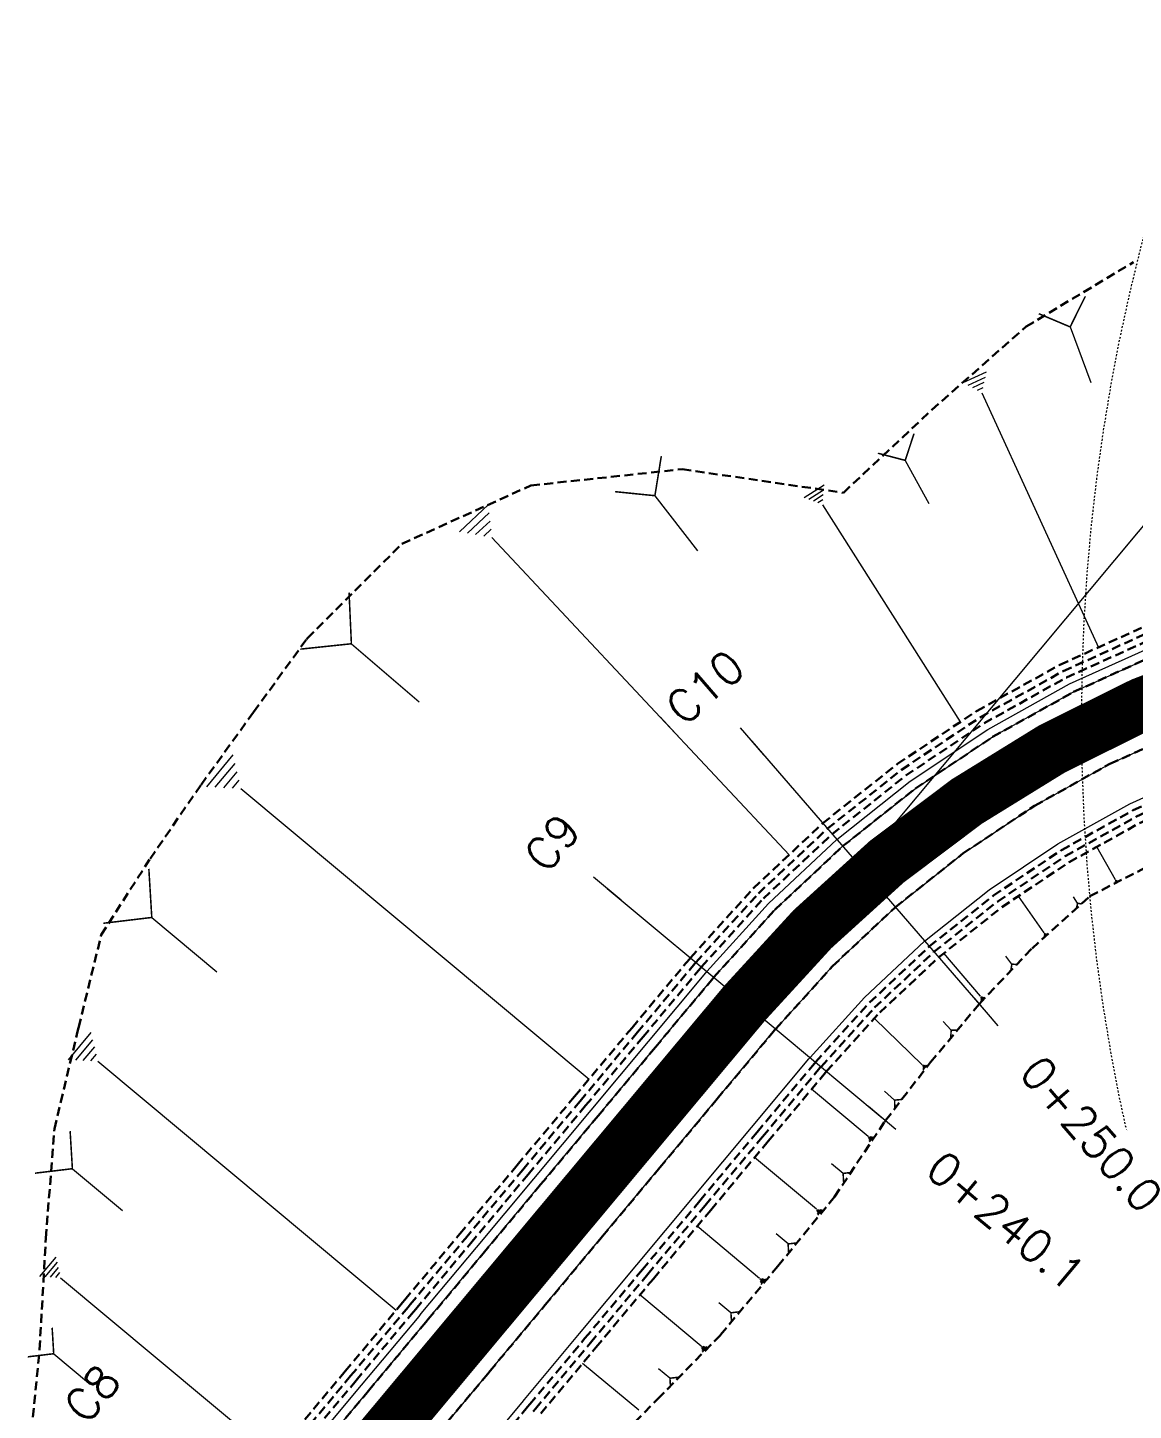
# Model space of a CAD drawing. Header units: metres. Extents: x 544752 to 548977, y 1840603 to 1844608.
# Drawn here: x 546412 to 546473.7, y 1843004.8 to 1843082.1 of the extents above; entities that cross this region are included whole.
import ezdxf

# ---------------------------------------------------------------- set-up
doc = ezdxf.new("R2010")
doc.units = ezdxf.units.M
doc.header["$MEASUREMENT"] = 0
for name, pattern in [('ACAD_ISO02W100', [15, 12, -3]), ('Anordnung Grundriss$0$GESTRICHELT', [0.75, 0.5, -0.25]), ('HIDDEN', [0.375, 0.25, -0.125])]:
    doc.linetypes.add(name, pattern=pattern)
doc.layers.add('C-ROAD', color=7, linetype='Continuous')
for name, color, linetype, lineweight in [('C-ROAD-CORR', 5, 'Continuous', 0), ('C-ROAD-SAMP', 150, 'HIDDEN', 0), ('C-ROAD-SAMP-TEXT', 11, 'Continuous', 0), ('C-TOPO-FEAT', 94, 'Continuous', 5), ('Đường', 5, 'ACAD_ISO02W100', 5)]:
    doc.layers.add(name, color=color, linetype=linetype, lineweight=lineweight)

# ---------------------------------------------------------------- blocks, each defined once
blk = doc.blocks.new('TB')
at = {"layer": 'Defpoints', "color": 5, "linetype": 'Anordnung Grundriss$0$GESTRICHELT', "lineweight": 5, "ltscale": 0.2}
blk.add_circle((-0.4049538253086098, -1.769394799566726e-07), 105.7280000291212, dxfattribs=at)

msp = doc.modelspace()

# ---------------------------------------------------------------- linework, layer by layer
at = {"layer": 'C-ROAD', "color": 1, "linetype": 'ACAD_ISO02W100', "lineweight": 60, "ltscale": 0.1, "const_width": 3, "flags": 128}
msp.add_lwpolyline([(546420.5723785051, 1842989.912970128), (546451.9980921269, 1843027.566205688)], dxfattribs=at)
at = {"layer": 'C-ROAD-CORR', "color": 160, "linetype": 'Continuous'}
for p, q in [((546470.16924311, 1843065.339808392, 592.0143077344475), (546471.3225657158, 1843062.238272761, 588.7023439460056)), ((546465.4823233978, 1843062.810511886, 592.0385893019547), (546464.1853306604, 1843062.216187453, 592.0385893019547)), ((546465.419253378, 1843062.520055876, 591.8005539158388), (546464.4465088248, 1843062.074312551, 591.8005539158388)), ((546465.356183358, 1843062.229599866, 591.5625185297229), (546464.7076869893, 1843061.932437649, 591.5625185297229)), ((546465.2931133382, 1843061.939143855, 591.3244831436069), (546464.9688651537, 1843061.790562747, 591.3244831436069)), ((546465.2300433182, 1843061.648687845, 591.086447757491), (546471.7427195404, 1843047.436090672, 575.4359311828778)), ((546460.9595498678, 1843057.883785204, 590.1770286640432), (546462.268198021, 1843055.48145767, 587.4385872091281)), ((546456.4255010546, 1843056.497030339, 591.7570862530966), (546455.3174603921, 1843055.794470988, 591.7570862530966)), ((546456.404089197, 1843056.224536977, 591.5384086621434), (546455.5730587002, 1843055.697617463, 591.5384086621434)), ((546437.6807519482, 1843055.413498237, 603.7780689973678), (546436.0624843689, 1843053.898997255, 603.7780689973678)), ((546446.981918304, 1843055.91112521, 597.3959032106414), (546449.3516976406, 1843052.826623572, 593.5046742068605)), ((546456.3826773395, 1843055.952043614, 591.3197310711902), (546455.8286570082, 1843055.600763938, 591.3197310711902)), ((546456.3612654819, 1843055.679550251, 591.1010534802369), (546456.0842553163, 1843055.503910413, 591.1010534802369)), ((546456.3398536243, 1843055.407056889, 590.8823758892837), (546464.0343359812, 1843043.271713006, 576.5125362853673)), ((546437.730885331, 1843054.954474351, 603.4084191479599), (546436.5171846468, 1843053.818598614, 603.4084191479599)), ((546437.7810187141, 1843054.495450465, 603.038769298552), (546436.9718849246, 1843053.738199974, 603.038769298552)), ((546437.8311520971, 1843054.036426579, 602.6691194491441), (546437.4265852023, 1843053.657801333, 602.6691194491441)), ((546430.0337277487, 1843047.638931266, 604.689747569449), (546433.8104175737, 1843044.391132607, 599.7062718252289)), ((546423.4169936929, 1843041.425290462, 607.005726587294), (546421.934924991, 1843039.649525475, 607.005726587294)), ((546423.5276959364, 1843040.956308389, 606.6202301927584), (546422.4161444099, 1843039.624484648, 606.6202301927584)), ((546423.6383981798, 1843040.487326315, 606.2347337982228), (546422.897363829, 1843039.599443821, 606.2347337982228)), ((546423.7491004233, 1843040.018344241, 605.8492374036872), (546423.3785832479, 1843039.574402994, 605.8492374036872)), ((546472.7044231012, 1843034.456208803, 578.1565280460749), (546471.6612879654, 1843036.296242652, 576.0400748495036)), ((546472.6839224143, 1843034.29662954, 578.285319971886), (546472.851879001, 1843034.391845949, 578.285319971886)), ((546472.689047586, 1843034.336524355, 578.2531219904332), (546472.815015026, 1843034.407936663, 578.2531219904332)), ((546472.6941727578, 1843034.376419171, 578.2209240089804), (546472.778151051, 1843034.424027376, 578.2209240089804)), ((546472.6992979294, 1843034.416313987, 578.1887260275277), (546472.7412870761, 1843034.440118089, 578.1887260275277)), ((546468.7132519846, 1843031.4851903, 579.301857417954), (546467.2761092089, 1843033.54065905, 576.790880566389)), ((546470.5882188831, 1843033.145817751, 578.5872902990287), (546470.3647944418, 1843033.499863934, 578.1682214907015)), ((546418.887928131, 1843032.348669912, 605.8054637789717), (546422.5219949619, 1843029.315646539, 601.0720007222002)), ((546468.710074623, 1843031.389882767, 579.3782347310945), (546468.8038575546, 1843031.455453924, 579.3782347310945)), ((546468.7116633038, 1843031.437536534, 579.3400460745243), (546468.7585547696, 1843031.470322112, 579.3400460745243)), ((546468.7068972613, 1843031.294575235, 579.454612044235), (546468.8944631247, 1843031.425717547, 579.454612044235)), ((546468.7084859421, 1843031.342229001, 579.4164233876647), (546468.8491603397, 1843031.440585735, 579.4164233876647)), ((546465.1673149186, 1843027.94382138, 580.7148470963764), (546463.1159031024, 1843030.351157572, 577.550676837214)), ((546466.9131651825, 1843029.7441102, 580.0105236162052), (546466.5784026638, 1843030.177473053, 579.4622071030129)), ((546465.1710563811, 1843027.88378544, 580.7629892627735), (546465.2259970306, 1843027.93060312, 580.7629892627735)), ((546465.1747978436, 1843027.8237495, 580.8111314291707), (546465.2846791426, 1843027.917384861, 580.8111314291707)), ((546465.178539306, 1843027.763713559, 580.8592735955679), (546465.3433612547, 1843027.904166602, 580.8592735955679)), ((546465.1822807685, 1843027.703677619, 580.907415761965), (546465.4020433667, 1843027.890948343, 580.907415761965)), ((546461.9120565015, 1843024.1232064, 582.0401762242225), (546459.238733749, 1843026.705332443, 578.3220162924738)), ((546463.5253060489, 1843026.047326565, 581.3879483591543), (546463.0696783566, 1843026.532500855, 580.7215161436296)), ((546415.4902683741, 1843025.919435694, 605.3495506590585), (546414.2205233448, 1843024.398069807, 605.3495506590585)), ((546415.5851112267, 1843025.517640787, 605.0192811309905), (546414.6328024548, 1843024.376616372, 605.0192811309905)), ((546415.6799540792, 1843025.11584588, 604.6890116029225), (546415.0450815647, 1843024.355162936, 604.6890116029225)), ((546415.7747969319, 1843024.714050972, 604.3587420748545), (546415.4573606745, 1843024.3337095, 604.3587420748545)), ((546415.8696397844, 1843024.312256064, 604.0284725467865), (546432.5313038043, 1843010.406288247, 582.326237895521)), ((546461.9232658665, 1843024.053413116, 582.0967482557462), (546461.9821966758, 1843024.114425271, 582.0967482557462)), ((546461.9344752316, 1843023.983619833, 582.1533202872699), (546462.0523368501, 1843024.105644142, 582.1533202872699)), ((546461.9456845965, 1843023.913826549, 582.2098923187937), (546462.1224770244, 1843024.096863013, 582.2098923187937)), ((546461.9568939616, 1843023.844033266, 582.2664643503174), (546462.1926171987, 1843024.088081884, 582.2664643503174)), ((546458.8928541357, 1843020.116886908, 583.1854496445558), (546455.7323604953, 1843022.75466203, 579.0688275282326)), ((546460.3652670749, 1843022.14263066, 582.6134251968504), (546459.7992804006, 1843022.638028111, 581.8605988709899)), ((546458.9108445497, 1843020.040671816, 583.248097333397), (546458.9710579395, 1843020.112817479, 583.248097333397)), ((546458.9288349635, 1843019.964456724, 583.3107450222383), (546459.0492617433, 1843020.108748051, 583.3107450222383)), ((546458.9468253774, 1843019.888241633, 583.3733927110795), (546459.1274655471, 1843020.104678623, 583.3733927110795)), ((546458.9648157912, 1843019.812026541, 583.4360403999208), (546459.2056693509, 1843020.100609194, 583.4360403999208)), ((546456.0023966323, 1843016.045133218, 584.2257837075958), (546452.5425562904, 1843018.932745667, 579.7192550158173)), ((546457.4905374779, 1843018.04957253, 583.7582668801448), (546456.8440378472, 1843018.589146671, 582.9161849206562)), ((546414.4546895616, 1843018.313078473, 601.9424849665133), (546417.2607731619, 1843015.971097013, 598.2874908032209)), ((546456.0220910115, 1843015.961699401, 584.2943650831165), (546456.088007523, 1843016.040678353, 584.2943650831165)), ((546456.0417853906, 1843015.878265583, 584.3629464586372), (546456.1736184137, 1843016.036223488, 584.3629464586372)), ((546456.0614797698, 1843015.794831766, 584.4315278341579), (546456.2592293044, 1843016.031768623, 584.4315278341579)), ((546456.0811741488, 1843015.711397949, 584.5001092096786), (546456.3448401951, 1843016.027313758, 584.5001092096786)), ((546452.8277383561, 1843012.182381232, 584.9168334590162), (546449.3388820308, 1843015.09421067, 580.3725107224295)), ((546454.419386719, 1843014.110195279, 584.5769026776663), (546453.7482457216, 1843014.670335317, 583.7027247208023)), ((546413.5271491844, 1843013.373863044, 600.0475402383208), (546412.6176224616, 1843012.284098645, 600.0475402383208)), ((546413.595085744, 1843013.086054707, 599.8109660013082), (546412.9129407019, 1843012.268731408, 599.8109660013082)), ((546413.6630223037, 1843012.79824637, 599.5743917642956), (546413.2082589422, 1843012.253364171, 599.5743917642956)), ((546413.7309588633, 1843012.510438033, 599.3378175272829), (546413.5035771827, 1843012.237996934, 599.3378175272829)), ((546452.8475979023, 1843012.098247696, 584.9859899928821), (546452.9140672233, 1843012.177889006, 584.9859899928821)), ((546452.8674574485, 1843012.01411416, 585.055146526748), (546453.0003960906, 1843012.17339678, 585.055146526748)), ((546452.8873169948, 1843011.929980625, 585.1243030606139), (546453.0867249577, 1843012.168904555, 585.1243030606139)), ((546452.907176541, 1843011.845847089, 585.1934595944798), (546453.1730538249, 1843012.164412329, 585.1934595944798)), ((546449.5601002423, 1843008.4018454, 585.4833550514695), (546446.1374777637, 1843011.258395501, 581.0253035587839)), ((546451.2265368919, 1843010.262445363, 585.2443914304624), (546450.5532903634, 1843010.824342695, 584.3674709666637)), ((546449.5795827669, 1843008.319309089, 585.5511986899817), (546449.6447902077, 1843008.397438457, 585.5511986899817)), ((546449.5990652916, 1843008.236772778, 585.6190423284938), (546449.7294801731, 1843008.393031513, 585.6190423284938)), ((546449.6185478162, 1843008.154236467, 585.686885967006), (546449.8141701386, 1843008.38862457, 585.686885967006)), ((546449.6380303409, 1843008.071700156, 585.7547296055182), (546449.8988601039, 1843008.384217626, 585.7547296055182)), ((546446.0794280116, 1843004.815383373, 585.7603343815127), (546442.9440791544, 1843007.432172443, 581.6764639751941)), ((546447.8215211689, 1843006.606863952, 585.6243437662522), (546447.188535112, 1843007.135159549, 584.7998635749402))]:
    msp.add_line(p, q, dxfattribs=at)
at = {"layer": 'C-ROAD-CORR', "color": 5, "linetype": 'Anordnung Grundriss$0$GESTRICHELT', "lineweight": 30, "extrusion": (-0.2465627986944877, 0.6630610561696691, -0.7067933376108638), "const_width": 0.1, "elevation": 1086907.204702954}
msp.add_lwpolyline([(-1154580.528861178, 1086782.953931882), (-1154581.912846741, 1086781.108617797), (-1154583.296832304, 1086782.953931882)], dxfattribs=at)
at = {"layer": 'C-ROAD-CORR', "color": 5, "linetype": 'Anordnung Grundriss$0$GESTRICHELT', "lineweight": 30, "extrusion": (-0.3384313631655162, 0.6212693457197868, -0.7067450831062347), "const_width": 0.1, "elevation": 959678.7334125605}
msp.add_lwpolyline([(-1361541.192813351, 959533.4347983974), (-1361542.336951608, 959531.9092807196), (-1361543.481089867, 959533.4347983977)], dxfattribs=at)
at = {"layer": 'C-ROAD-CORR', "color": 5, "linetype": 'Anordnung Grundriss$0$GESTRICHELT', "lineweight": 30, "extrusion": (-0.4308806562719703, 0.5608336900776345, -0.7069706020228422), "const_width": 0.1, "elevation": 797772.0721276132}
msp.add_lwpolyline([(-1556186.444603036, 798311.732833125), (-1556188.071624871, 798309.5634706793), (-1556189.698646705, 798311.7328331255)], dxfattribs=at)
at = {"layer": 'C-ROAD-CORR', "color": 5, "linetype": 'Anordnung Grundriss$0$GESTRICHELT', "lineweight": 30, "extrusion": (-0.5362553357372357, 0.4611576382345542, -0.706939776495334), "const_width": 0.1, "elevation": 556481.9958947357}
msp.add_lwpolyline([(-1753681.720607104, 557076.9653717383), (-1753683.804107639, 557074.1873710251), (-1753685.887608175, 557076.9653717384)], dxfattribs=at)
at = {"layer": 'C-ROAD-CORR', "color": 5, "linetype": 'Anordnung Grundriss$0$GESTRICHELT', "lineweight": 30, "extrusion": (-0.5428738470044153, 0.4530871728878966, -0.7071067811887254), "const_width": 0.1, "elevation": 537989.4234828519}
msp.add_lwpolyline([(-1765091.332021217, 538848.8019146774), (-1765093.312115322, 538846.1617892046), (-1765095.292209426, 538848.8019146771)], dxfattribs=at)
at = {"layer": 'C-ROAD-CORR', "color": 5, "linetype": 'Anordnung Grundriss$0$GESTRICHELT', "lineweight": 30, "extrusion": (-0.3775572309379824, 0.5982903912574852, 0.7067525345518109), "const_width": 0.1, "elevation": 896754.0178687226}
msp.add_lwpolyline([(-1445731.89645026, -895038.1100970737), (-1445731.721356231, -895038.3435557799), (-1445731.546262201, -895038.1100970736)], dxfattribs=at)
at = {"layer": 'C-ROAD-CORR', "color": 5, "linetype": 'Anordnung Grundriss$0$GESTRICHELT', "lineweight": 30, "extrusion": (-0.4325519725257622, 0.5599550315300711, 0.7066464135111913), "const_width": 0.1, "elevation": 796048.299620734}
msp.add_lwpolyline([(-1559150.505589782, -794192.7322626861), (-1559150.276576144, -794193.0376142033), (-1559150.047562506, -794192.7322626865)], dxfattribs=at)
at = {"layer": 'C-ROAD-CORR', "color": 5, "linetype": 'Anordnung Grundriss$0$GESTRICHELT', "lineweight": 30, "extrusion": (-0.4843697134896046, 0.5157801767511883, 0.7066518166144564), "const_width": 0.1, "elevation": 686316.7581119952}
msp.add_lwpolyline([(-1660013.054388667, -684612.3840441376), (-1660012.776036924, -684612.7551797935), (-1660012.497685182, -684612.3840441377)], dxfattribs=at)
at = {"layer": 'C-ROAD-CORR', "color": 5, "linetype": 'Anordnung Grundriss$0$GESTRICHELT', "lineweight": 30, "extrusion": (-0.5323099748472536, 0.4659208718303308, 0.7067982964544982), "const_width": 0.1, "elevation": 568227.970383164}
msp.add_lwpolyline([(-1746734.735939676, -566908.5004130827), (-1746734.421347391, -566908.9198694624), (-1746734.106755106, -566908.5004130828)], dxfattribs=at)
at = {"layer": 'C-ROAD-CORR', "color": 5, "linetype": 'Anordnung Grundriss$0$GESTRICHELT', "lineweight": 30, "extrusion": (-0.542873846999158, 0.4530871728850538, -0.7071067811945833), "const_width": 0.1, "elevation": 537988.2023618288}
msp.add_lwpolyline([(-1765078.166833511, 538841.516201216), (-1765079.695784367, 538839.4776000736), (-1765081.224735224, 538841.5162012154)], dxfattribs=at)
at = {"layer": 'C-ROAD-CORR', "color": 5, "linetype": 'Anordnung Grundriss$0$GESTRICHELT', "lineweight": 30, "extrusion": (-0.5428738470405287, 0.4530871728040042, 0.7071067812147549), "const_width": 0.1, "elevation": 538803.136804475}
msp.add_lwpolyline([(-1765107.421571302, -537977.1083115621), (-1765107.06931303, -537977.5779892596), (-1765106.717054756, -537977.1083115619)], dxfattribs=at)
at = {"layer": 'C-ROAD-CORR', "color": 5, "linetype": 'Anordnung Grundriss$0$GESTRICHELT', "lineweight": 30, "extrusion": (-0.5428738470347049, 0.4530871727812465, 0.7071067812338083), "const_width": 0.1, "elevation": 538803.5979947762}
msp.add_lwpolyline([(-1765102.442719917, -537976.3939032401), (-1765102.077035301, -537976.8814827272), (-1765101.711350685, -537976.3939032401)], dxfattribs=at)
at = {"layer": 'C-ROAD-CORR', "color": 5, "linetype": 'Anordnung Grundriss$0$GESTRICHELT', "lineweight": 30, "extrusion": (-0.5428738470186044, 0.4530871728347756, 0.7071067812118699), "const_width": 0.1, "elevation": 538804.0600365765}
msp.add_lwpolyline([(-1765097.44388506, -537975.9104103319), (-1765097.077053203, -537976.3995194733), (-1765096.710221346, -537975.9104103316)], dxfattribs=at)
at = {"layer": 'C-ROAD-CORR', "color": 5, "linetype": 'Anordnung Grundriss$0$GESTRICHELT', "lineweight": 30, "extrusion": (-0.5428738471035991, 0.4530871727366523, 0.7071067812094899), "const_width": 0.1, "elevation": 538804.5206731001}
msp.add_lwpolyline([(-1765092.433748875, -537975.8629584503), (-1765092.088853742, -537976.3228186264), (-1765091.743958611, -537975.8629584501)], dxfattribs=at)
at = {"layer": 'C-ROAD-SAMP-TEXT', "color": 1, "linetype": 'Continuous', "lineweight": -3}
for p, q in [((546459.5903825026, 1843033.866908806), (546458.2829636469, 1843035.380400112)), ((546452.7658316839, 1843026.925443663), (546451.2303525696, 1843028.206967713))]:
    msp.add_line(p, q, dxfattribs=at)
at = {"layer": 'C-ROAD-SAMP-TEXT', "color": 4, "linetype": 'Continuous', "lineweight": 5}
msp.add_line((546458.9077481409, 1843021.799347465), (546460.4432272551, 1843020.517823415), dxfattribs=at)

# ---------------------------------------------------------------- block references
at = {"layer": 'Đường', "rotation": 181.9299516079559}
msp.add_blockref('TB', (546576.1353845296, 1843043.417966283, 44), dxfattribs=at)

# ---------------------------------------------------------------- texts
at = {"layer": 'C-ROAD-SAMP-TEXT', "color": 1, "linetype": 'Continuous', "lineweight": 13, "char_height": 1.8, "attachment_point": 5, "bg_fill": 3, "box_fill_scale": 1.416666666666667, "bg_fill_color": 256, "bg_fill_true_color": 13158600, "bg_fill_transparency": 0}
for s, insert, width, rotation in [('{\\Fsimplex.shx|c0;C10}', (546449.7847410848, 1843045.218093607), 4.415142857142857, 40.821864231497564), ('{\\Fsimplex.shx|c0;C9}', (546441.2497383272, 1843036.536874036), 2.943428571428572, 50.15133473388128), ('{\\Fsimplex.shx|c0;C8}', (546415.5602985786, 1843005.756649347), 3.03, 50.15133473388128)]:
    msp.add_mtext(s, dxfattribs=dict(at, insert=insert, width=width, rotation=rotation))

# ---------------------------------------------------------------- next in the draw order: linework, layer by layer
at = {"layer": 'C-ROAD', "color": 3, "linetype": 'Continuous', "lineweight": 13}
msp.add_line((546451.9980921269, 1843027.566205688), (546481.2982237441, 1843062.672640216), dxfattribs=at)
at = {"layer": 'C-ROAD-CORR', "color": 160, "linetype": 'Continuous'}
for p, q in [((546437.8812854801, 1843053.577402693, 602.2994695997362), (546454.4737361837, 1843035.848114073, 578.0007851807563)), ((546423.8598026668, 1843039.549362167, 605.4637410091516), (546443.3075895823, 1843023.318072264, 580.1325115119135)), ((546413.798895423, 1843012.222629696, 599.1012432902703), (546425.7337550386, 1843002.26169341, 583.5557897507239)), ((546413.4114410289, 1843007.976864708, 597.0297136231185), (546415.3551463505, 1843006.354631562, 594.4979887648224))]:
    msp.add_line(p, q, dxfattribs=at)
at = {"layer": 'C-ROAD-CORR', "color": 5, "linetype": 'Anordnung Grundriss$0$GESTRICHELT', "lineweight": 30, "extrusion": (-0.5428738469997746, 0.4530871728858685, -0.7071067811935879), "const_width": 0.1, "elevation": 537987.559363396}
msp.add_lwpolyline([(-1765070.032723122, 538833.2989812999), (-1765071.091789899, 538831.8868922639), (-1765072.150856677, 538833.2989813003)], dxfattribs=at)
at = {"layer": 'C-ROAD-SAMP', "color": 1, "linetype": 'Continuous', "lineweight": 13}
for points in [[(546452.3995787962, 1843042.191110993), (546458.9366730748, 1843034.623654459), (546465.4737673535, 1843027.056197925)], [(546444.3206965557, 1843033.973825936), (546451.9980921268, 1843027.566205688), (546459.6754876979, 1843021.15858544)]]:
    msp.add_lwpolyline(points, dxfattribs=at)
at = {"layer": 'C-ROAD-SAMP-TEXT', "color": 4, "linetype": 'Continuous', "lineweight": 9}
for p, q in [((546451.7458693683, 1843042.947856646), (546453.053288224, 1843041.43436534)), ((546443.5529569986, 1843034.614587961), (546445.0884361129, 1843033.333063912))]:
    msp.add_line(p, q, dxfattribs=at)

# ---------------------------------------------------------------- next in the draw order: texts
at = {"layer": 'C-ROAD-SAMP-TEXT', "color": 1, "linetype": 'Continuous', "lineweight": -3, "insert": (546466.585143712, 1843015.391727217), "char_height": 1.8, "width": 10.47514285714285, "attachment_point": 5, "rotation": 320.1513347338813, "bg_fill": 3, "box_fill_scale": 1.416666666666667, "bg_fill_color": 256, "bg_fill_true_color": 13158600, "bg_fill_transparency": 0}
msp.add_mtext('{\\Fsimplex.shx|c0;0+240.1}', dxfattribs=at)

# ---------------------------------------------------------------- next in the draw order: texts
at = {"layer": 'C-ROAD-SAMP-TEXT', "color": 1, "linetype": 'Continuous', "lineweight": -3, "insert": (546471.3571522043, 1843020.245487045), "char_height": 1.8, "width": 11.25428571428571, "attachment_point": 5, "rotation": 310.82186423149756, "bg_fill": 3, "box_fill_scale": 1.416666666666667, "bg_fill_color": 256, "bg_fill_true_color": 13158600, "bg_fill_transparency": 0}
msp.add_mtext('{\\Fsimplex.shx|c0;0+250.0}', dxfattribs=at)

# ---------------------------------------------------------------- next in the draw order: linework, layer by layer
at = {"layer": 'C-ROAD', "color": 1, "linetype": 'ACAD_ISO02W100', "lineweight": -3, "ltscale": 0.1, "const_width": 3, "flags": 128}
msp.add_lwpolyline([(546451.9980921269, 1843027.566205688, -0.3338619300421924), (546523.169546673, 1843044.294615997)], format="xyb", dxfattribs=at)
at = {"layer": 'C-ROAD', "color": 1, "linetype": 'ACAD_ISO02W100', "lineweight": 60, "ltscale": 0.2}
msp.add_polyline3d([(546432.7162726263, 1843004.463376571, 582.5156151909522), (546435.9200827503, 1843008.302074357, 581.8947033499624), (546436.0487876371, 1843008.456284233, 581.8685077147538), (546439.1238928743, 1843012.140772142, 581.241468296311), (546442.3277029984, 1843015.979469928, 580.5881848858246), (546445.5315131224, 1843019.818167713, 579.934901475338), (546448.7353232465, 1843023.656865499, 579.2816180648516), (546451.9391333705, 1843027.495563285, 578.6283346543652), (546451.9980921269, 1843027.566205688, 578.6163124757725), (546455.2914158492, 1843031.203415274, 577.9750512438787), (546458.9366730747, 1843034.623654459, 577.3217678333923), (546462.850359239, 1843037.733155533, 576.6684844229057), (546467.0060636649, 1843040.51093469, 576.0152010124193), (546471.3757424661, 1843042.93824668, 575.3619176019329), (546475.9299077961, 1843044.998711304, 574.7086341914464), (546480.6378268404, 1843046.678423956, 574.05535078096), (546484.7913297239, 1843047.811130432, 573.4927323182865), (546485.46772921, 1843047.966049453, 573.4020673704734), (546490.3870213378, 1843048.852898529, 572.748783959987), (546495.3625064286, 1843049.332986471, 572.0955005495006), (546500.3606084812, 1843049.403073509, 571.4422171390141), (546505.3475988685, 1843049.062686674, 570.7889337285276), (546510.2898239484, 1843048.314122995, 570.1356503180411), (546515.1539321676, 1843047.162433994, 569.4823669075547)], dxfattribs=at)
at = {"layer": 'C-ROAD-CORR', "color": 11, "linetype": 'Anordnung Grundriss$0$GESTRICHELT', "lineweight": 30}
for points in [[(546412.017468354, 1843002.200900648, 594.8728636056624), (546412.6218872668, 1843008.209072652, 597.8175085547726), (546412.97238622, 1843014.429168434, 601.0329623970597), (546413.4500502085, 1843020.543131186, 604.0228523830641), (546414.7459120709, 1843025.974218969, 605.8870909343311), (546414.8000954293, 1843026.190625153, 605.9579614562214), (546416.0671619597, 1843031.384117687, 607.6859377329276), (546418.7899451228, 1843035.624284704, 607.6592039857418), (546421.6392257703, 1843039.758875834, 607.4677040970122), (546424.5741196367, 1843043.822013437, 607.1646908467116), (546427.5195623836, 1843047.876346853, 606.847937415274), (546427.5739694975, 1843047.950788097, 606.8418438652051), (546432.8591718774, 1843053.224505396, 605.8221496945221), (546440.0554472386, 1843056.480897101, 602.6174765366264), (546448.5071544306, 1843057.392644698, 597.4166175234286), (546457.5042111597, 1843056.073953989, 590.6620853106602), (546462.4414488166, 1843060.703891187, 591.6600839917015), (546467.7090619492, 1843065.356614749, 593.0762369949392), (546473.7053453474, 1843068.961280546, 593.8041957699438)], [(546443.7556819979, 1843002.024044042, 586.239430626848), (546447.1414068943, 1843005.449286117, 586.0169810936576), (546450.6512352547, 1843009.032578456, 585.762294099631), (546453.8535313758, 1843012.872539841, 585.1070386624541), (546457.0168650857, 1843016.74501959, 584.4010337090585), (546459.8084745331, 1843020.927743598, 583.2108485941303), (546459.8606177381, 1843021.00407432, 583.1899489892404), (546462.3690464431, 1843024.255508442, 582.2255280623845), (546465.0834274981, 1843027.50806228, 581.057152603749), (546468.0396459459, 1843030.620468574, 579.8054726134949), (546471.2635248624, 1843033.537668083, 578.5179166168568), (546475.1120636702, 1843035.508654943, 578.0106023955545), (546479.1072699857, 1843037.130368573, 577.5267954988838), (546483.1889778734, 1843038.478339663, 576.9756184780751), (546486.7480174688, 1843039.486351787, 576.376873471747), (546487.3277567415, 1843039.626669264, 576.2788616281324), (546491.575650079, 1843040.248832331, 575.767065066245), (546495.8400822163, 1843040.675479473, 575.0986698465028), (546500.1351650765, 1843041.075012376, 574.1058291265815), (546504.5336272432, 1843041.640770296, 572.5878513788479), (546509.0814757883, 1843042.078391859, 570.8198782779548), (546513.1399374511, 1843039.98530572, 567.9619664128938)]]:
    msp.add_polyline3d(points, dxfattribs=at)
at = {"layer": 'C-ROAD-CORR', "color": 1, "linetype": 'Anordnung Grundriss$0$GESTRICHELT', "lineweight": 30}
for points in [[(546412.017468354, 1843002.200900648, 594.8728636056624), (546412.6218872668, 1843008.209072652, 597.8175085547726), (546412.97238622, 1843014.429168434, 601.0329623970597), (546413.4500502085, 1843020.543131186, 604.0228523830641), (546414.7459120709, 1843025.974218969, 605.8870909343311), (546414.8000954293, 1843026.190625153, 605.9579614562214), (546416.0671619597, 1843031.384117687, 607.6859377329276), (546418.7899451228, 1843035.624284704, 607.6592039857418), (546421.6392257703, 1843039.758875834, 607.4677040970122), (546424.5741196367, 1843043.822013437, 607.1646908467116), (546427.5195623836, 1843047.876346853, 606.847937415274), (546427.5739694975, 1843047.950788097, 606.8418438652051), (546432.8591718774, 1843053.224505396, 605.8221496945221), (546440.0554472386, 1843056.480897101, 602.6174765366264), (546448.5071544306, 1843057.392644698, 597.4166175234286), (546457.5042111597, 1843056.073953989, 590.6620853106602), (546462.4414488166, 1843060.703891187, 591.6600839917015), (546467.7090619492, 1843065.356614749, 593.0762369949392), (546473.7053453474, 1843068.961280546, 593.8041957699438)], [(546426.4798912517, 1843003.155688783, 583.4390988186815), (546429.6837013757, 1843006.994386569, 582.8781151909523), (546432.8875114997, 1843010.833084355, 582.2572033499624), (546433.0162163866, 1843010.987294231, 582.2310077147539), (546436.0913216238, 1843014.67178214, 581.6039682963111), (546439.2951317478, 1843018.510479926, 580.9506848858247), (546442.4989418718, 1843022.349177711, 580.2974014753381), (546445.7027519959, 1843026.187875497, 579.6441180648517), (546448.90656212, 1843030.026573283, 578.9908346543652), (546448.9655208763, 1843030.097215686, 578.9788124757725), (546452.4726311961, 1843033.970535272, 578.3375512438788), (546456.3545208346, 1843037.61279979, 577.6842678333924), (546460.5222645164, 1843040.924154587, 577.0309844229058), (546464.947737111, 1843043.88225369, 576.3777010124194), (546469.6010742591, 1843046.467134997, 575.7244176019329), (546474.4508739065, 1843048.661354988, 575.0711341914465), (546479.4644082134, 1843050.450106436, 574.4178507809601), (546483.8875363522, 1843051.65634272, 573.8552323182865), (546484.6078444112, 1843051.821318333, 573.7645673704735), (546489.8464731164, 1843052.765737348, 573.1112839599871), (546495.1449425594, 1843053.27699027, 572.4580005495006), (546500.4674971475, 1843053.351627017, 571.8047171390142), (546505.7782187549, 1843052.989143921, 571.1514337285276), (546511.0412691083, 1843052.19198712, 570.4981503180412)], [(546440.616838002, 1843004.643750186, 582.1510077147539), (546443.6919432392, 1843008.328238095, 581.5239682963111), (546446.8957533633, 1843012.16693588, 580.8706848858246), (546450.0995634872, 1843016.005633666, 580.2174014753381), (546453.3033736113, 1843019.844331452, 579.5641180648516), (546456.5071837354, 1843023.683029237, 578.9108346543652), (546456.5661424918, 1843023.753671641, 578.8988124757725), (546459.5374332381, 1843027.035221861, 578.2575512438788), (546462.8262441704, 1843030.121017821, 577.6042678333923), (546466.3572360998, 1843032.926460755, 576.9509844229058), (546470.1065808791, 1843035.432618729, 576.2977010124193), (546474.0489768537, 1843037.622579468, 575.6444176019329), (546478.1578196044, 1843039.481564489, 574.9911341914465), (546482.4053814812, 1843040.997028829, 574.33785078096), (546486.1527399928, 1843042.018975213, 573.7752323182865), (546486.7629987173, 1843042.158745698, 573.6845673704735), (546491.201264861, 1843042.958875499, 573.031283959987), (546495.690229219, 1843043.392018724, 572.3780005495006), (546500.1995989713, 1843043.4552524, 571.7247171390142), (546504.6989435967, 1843043.148149808, 571.0714337285276), (546509.1579002265, 1843042.472783364, 570.4181503180412)], [(546443.7556819979, 1843002.024044042, 586.239430626848), (546447.1414068943, 1843005.449286117, 586.0169810936576), (546450.6512352547, 1843009.032578456, 585.762294099631), (546453.8535313758, 1843012.872539841, 585.1070386624541), (546457.0168650857, 1843016.74501959, 584.4010337090585), (546459.8084745331, 1843020.927743598, 583.2108485941303), (546459.8606177381, 1843021.00407432, 583.1899489892404), (546462.3690464431, 1843024.255508442, 582.2255280623845), (546465.0834274981, 1843027.50806228, 581.057152603749), (546468.0396459459, 1843030.620468574, 579.8054726134949), (546471.2635248624, 1843033.537668083, 578.5179166168568), (546475.1120636702, 1843035.508654943, 578.0106023955545), (546479.1072699857, 1843037.130368573, 577.5267954988838), (546483.1889778734, 1843038.478339663, 576.9756184780751), (546486.7480174688, 1843039.486351787, 576.376873471747), (546487.3277567415, 1843039.626669264, 576.2788616281324), (546491.575650079, 1843040.248832331, 575.767065066245), (546495.8400822163, 1843040.675479473, 575.0986698465028), (546500.1351650765, 1843041.075012376, 574.1058291265815), (546504.5336272432, 1843041.640770296, 572.5878513788479), (546509.0814757883, 1843042.078391859, 570.8198782779548)]]:
    msp.add_polyline3d(points, dxfattribs=at)
at = {"layer": 'C-ROAD-CORR', "color": 92, "linetype": 'Anordnung Grundriss$0$GESTRICHELT', "lineweight": 30}
for points in [[(546426.7869870744, 1843002.899383974, 583.0390988186815), (546429.9907971985, 1843006.738081759, 582.4781151909523), (546433.1946073225, 1843010.576779545, 581.8572033499624), (546433.3233122093, 1843010.730989421, 581.8310077147539), (546436.3984174465, 1843014.41547733, 581.2039682963111), (546439.6022275706, 1843018.254175116, 580.5506848858247), (546442.8060376946, 1843022.092872902, 579.8974014753381), (546446.0098478186, 1843025.931570687, 579.2441180648517), (546449.2136579427, 1843029.770268473, 578.5908346543653), (546449.2726166991, 1843029.840910876, 578.5788124757726), (546452.7580777433, 1843033.690320588, 577.9375512438788), (546456.6160046058, 1843037.310101528, 577.2842678333924), (546460.758020944, 1843040.601015442, 576.6309844229058), (546465.1561752431, 1843043.540854297, 575.9777010124194), (546469.7807874953, 1843046.109779218, 575.324417601933), (546474.6006494903, 1843048.290454362, 574.6711341914465), (546479.5832354161, 1843050.068163906, 574.0178507809601), (546483.9790597316, 1843051.266954134, 573.4552323182866), (546484.6949213528, 1843051.430911358, 573.3645673704735), (546489.9012121768, 1843052.369500505, 572.7112839599871), (546495.1669743436, 1843052.87759748, 572.0580005495007), (546500.4566729787, 1843052.951773498, 571.4047171390142), (546505.7346116778, 1843052.591527997, 570.7514337285277), (546510.9651733959, 1843051.799292019, 570.0981503180412)], [(546427.0940828973, 1843002.643079164, 583.0390988186815), (546430.2978930214, 1843006.481776949, 582.4781151909523), (546433.5017031453, 1843010.320474735, 581.8572033499624), (546433.6304080322, 1843010.474684611, 581.8310077147539), (546436.7055132694, 1843014.15917252, 581.2039682963111), (546439.9093233935, 1843017.997870306, 580.5506848858247), (546443.1131335174, 1843021.836568092, 579.8974014753381), (546446.3169436415, 1843025.675265877, 579.2441180648517), (546449.5207537656, 1843029.513963663, 578.5908346543653), (546449.579712522, 1843029.584606066, 578.5788124757726), (546453.0435242904, 1843033.410105905, 577.9375512438788), (546456.8774883769, 1843037.007403267, 577.2842678333924), (546460.9937773716, 1843040.277876297, 576.6309844229058), (546465.364613375, 1843043.199454905, 575.9777010124194), (546469.9605007315, 1843045.752423439, 575.324417601933), (546474.750425074, 1843047.919553735, 574.6711341914465), (546479.7020626188, 1843049.686221377, 574.0178507809601), (546484.0705831109, 1843050.877565548, 573.4552323182866), (546484.7819982945, 1843051.040504382, 573.3645673704735), (546489.9559512372, 1843051.973263663, 572.7112839599871), (546495.1890061278, 1843052.47820469, 572.0580005495007), (546500.44584881, 1843052.551919978, 571.4047171390142), (546505.6910046007, 1843052.193912074, 570.7514337285277), (546510.8890776836, 1843051.406596917, 570.0981503180412)], [(546436.6701313455, 1843001.163452144, 582.3981151909522), (546439.8739414695, 1843005.002149929, 581.7772033499624), (546440.0026463564, 1843005.156359806, 581.7510077147539), (546443.0777515935, 1843008.840847715, 581.1239682963111), (546446.2815617176, 1843012.6795455, 580.4706848858247), (546449.4853718416, 1843016.518243286, 579.8174014753381), (546452.6891819657, 1843020.356941072, 579.1641180648517), (546455.8929920897, 1843024.195638857, 578.5108346543652), (546455.9519508461, 1843024.266281261, 578.4988124757725), (546458.9665401438, 1843027.595651227, 577.8575512438788), (546462.3032766283, 1843030.726414344, 577.2042678333924), (546465.8857232445, 1843033.572739045, 576.5509844229058), (546469.6897046149, 1843036.115417513, 575.8977010124194), (546473.6895503814, 1843038.337291026, 575.2444176019329), (546477.8582684369, 1843040.223365742, 574.5911341914465), (546482.1677270756, 1843041.760913888, 573.93785078096), (546485.969693234, 1843042.797752385, 573.3752323182865), (546486.5888448339, 1843042.939559649, 573.2845673704735), (546491.0917867402, 1843043.751349183, 572.6312839599871), (546495.6461656506, 1843044.190804304, 571.9780005495006), (546500.2212473088, 1843044.25495944, 571.3247171390142), (546504.7861577509, 1843043.943381655, 570.6714337285276), (546509.3100916513, 1843043.258173566, 570.0181503180412)], [(546440.1810372922, 1843004.745845119, 581.7772033499624), (546440.3097421791, 1843004.900054996, 581.7510077147539), (546443.3848474163, 1843008.584542905, 581.1239682963111), (546446.5886575404, 1843012.42324069, 580.4706848858247), (546449.7924676643, 1843016.261938476, 579.8174014753381), (546452.9962777884, 1843020.100636262, 579.1641180648517), (546456.2000879125, 1843023.939334047, 578.5108346543652), (546456.2590466689, 1843024.009976451, 578.4988124757725), (546459.2519866909, 1843027.315436544, 577.8575512438788), (546462.5647603994, 1843030.423716082, 577.2042678333924), (546466.1214796721, 1843033.2495999, 576.5509844229058), (546469.898142747, 1843035.774018121, 575.8977010124194), (546473.8692636176, 1843037.979935247, 575.2444176019329), (546478.0080440206, 1843039.852465115, 574.5911341914465), (546482.2865542783, 1843041.378971359, 573.93785078096), (546486.0612166134, 1843042.408363799, 573.3752323182865), (546486.6759217755, 1843042.549152673, 573.2845673704735), (546491.1465258007, 1843043.355112341, 572.6312839599871), (546495.6681974347, 1843043.791411514, 571.9780005495006), (546500.2104231401, 1843043.85510592, 571.3247171390142), (546504.7425506738, 1843043.545765732, 570.6714337285276), (546509.2339959389, 1843042.865478465, 570.0181503180412)]]:
    msp.add_polyline3d(points, dxfattribs=at)
at = {"layer": 'C-ROAD-CORR', "color": 5, "linetype": 'Anordnung Grundriss$0$GESTRICHELT', "lineweight": 30}
for points in [[(546427.7850484987, 1843002.066393341, 583.4590988186815), (546430.9888586227, 1843005.905091127, 582.8981151909522), (546434.1926687467, 1843009.743788912, 582.2772033499624), (546434.3213736336, 1843009.897998789, 582.2510077147539), (546437.3964788708, 1843013.582486698, 581.6239682963111), (546440.6002889948, 1843017.421184484, 580.9706848858247), (546443.8040991188, 1843021.259882269, 580.3174014753381), (546447.0079092429, 1843025.098580055, 579.6641180648517), (546450.211719367, 1843028.93727784, 579.0108346543652), (546450.2706781233, 1843029.007920244, 578.9988124757725), (546453.6857790215, 1843032.779622867, 578.3575512438788), (546457.465826862, 1843036.326332179, 577.7042678333924), (546461.5242293337, 1843039.550813222, 577.0509844229058), (546465.8335991722, 1843042.431306272, 576.3977010124194), (546470.3648555127, 1843044.948372936, 575.7444176019329), (546475.0874201375, 1843047.085027326, 575.0911341914465), (546479.969423825, 1843048.826850685, 574.43785078096), (546484.2765107147, 1843050.001441229, 573.8752323182865), (546484.9779214133, 1843050.162088688, 573.7845673704735), (546490.079114123, 1843051.081730767, 573.1312839599871), (546495.2385776424, 1843051.579570913, 572.4780005495006), (546500.4214944304, 1843051.652249558, 571.8247171390142), (546505.5928886773, 1843051.299276245, 571.1714337285276), (546510.7178623306, 1843050.52303294, 570.5181503180412)], [(546434.4436866299, 1843003.021662015, 582.8981151909522), (546437.6474967538, 1843006.860359801, 582.2772033499624), (546437.7762016407, 1843007.014569678, 582.2510077147539), (546440.8513068779, 1843010.699057586, 581.6239682963111), (546444.055117002, 1843014.537755372, 580.9706848858247), (546447.258927126, 1843018.376453158, 580.3174014753381), (546450.46273725, 1843022.215150943, 579.6641180648517), (546453.6665473741, 1843026.053848729, 579.0108346543652), (546453.7255061305, 1843026.124491133, 578.9988124757725), (546456.897052677, 1843029.627207681, 578.3575512438788), (546460.4075192874, 1843032.920976739, 577.7042678333924), (546464.1764891443, 1843035.915497844, 577.0509844229058), (546468.1785281576, 1843038.590563108, 576.3977010124194), (546472.3866294194, 1843040.928120423, 575.7444176019329), (546476.7723954547, 1843042.912395282, 575.0911341914465), (546481.3062298557, 1843044.529997227, 574.43785078096), (546485.3061487331, 1843045.620819635, 573.8752323182865), (546485.9575370068, 1843045.770010218, 573.7845673704735), (546490.6949285525, 1843046.624066291, 573.1312839599871), (546495.4864352149, 1843047.086402029, 572.4780005495006), (546500.299722532, 1843047.153897459, 571.8247171390142), (546505.1023090598, 1843046.826097103, 571.1714337285276), (546509.8617855662, 1843046.10521305, 570.5181503180412), (546514.5460337376, 1843044.996110035, 569.8648669075548)]]:
    msp.add_polyline3d(points, dxfattribs=at)
at = {"layer": 'C-ROAD-CORR', "color": 160, "linetype": 'Anordnung Grundriss$0$GESTRICHELT', "lineweight": 30}
for points in [[(546427.7850484987, 1843002.066393341, 583.3090988186815), (546430.9888586227, 1843005.905091127, 582.7481151909523), (546434.1926687467, 1843009.743788912, 582.1272033499624), (546434.3213736336, 1843009.897998789, 582.1010077147539), (546437.3964788708, 1843013.582486698, 581.4739682963111), (546440.6002889948, 1843017.421184484, 580.8206848858247), (546443.8040991188, 1843021.259882269, 580.1674014753381), (546447.0079092429, 1843025.098580055, 579.5141180648517), (546450.211719367, 1843028.93727784, 578.8608346543652), (546450.2706781233, 1843029.007920244, 578.8488124757725), (546453.6857790215, 1843032.779622867, 578.2075512438788), (546457.465826862, 1843036.326332179, 577.5542678333924), (546461.5242293337, 1843039.550813222, 576.9009844229058), (546465.8335991722, 1843042.431306272, 576.2477010124194), (546470.3648555127, 1843044.948372936, 575.594417601933), (546475.0874201375, 1843047.085027326, 574.9411341914465), (546479.969423825, 1843048.826850685, 574.2878507809601), (546484.2765107147, 1843050.001441229, 573.7252323182865), (546484.9779214133, 1843050.162088688, 573.6345673704735), (546490.079114123, 1843051.081730767, 572.9812839599871), (546495.2385776424, 1843051.579570913, 572.3280005495006), (546500.4214944304, 1843051.652249558, 571.6747171390142), (546505.5928886773, 1843051.299276245, 571.0214337285277), (546510.7178623306, 1843050.52303294, 570.3681503180412)], [(546434.4436866299, 1843003.021662015, 582.7481151909523), (546437.6474967538, 1843006.860359801, 582.1272033499624), (546437.7762016407, 1843007.014569678, 582.1010077147539), (546440.8513068779, 1843010.699057586, 581.4739682963111), (546444.055117002, 1843014.537755372, 580.8206848858247), (546447.258927126, 1843018.376453158, 580.1674014753381), (546450.46273725, 1843022.215150943, 579.5141180648517), (546453.6665473741, 1843026.053848729, 578.8608346543652), (546453.7255061305, 1843026.124491133, 578.8488124757725), (546456.897052677, 1843029.627207681, 578.2075512438788), (546460.4075192874, 1843032.920976739, 577.5542678333924), (546464.1764891443, 1843035.915497844, 576.9009844229058), (546468.1785281576, 1843038.590563108, 576.2477010124194), (546472.3866294194, 1843040.928120423, 575.594417601933), (546476.7723954547, 1843042.912395282, 574.9411341914465), (546481.3062298557, 1843044.529997227, 574.2878507809601), (546485.3061487331, 1843045.620819635, 573.7252323182865), (546485.9575370068, 1843045.770010218, 573.6345673704735), (546490.6949285525, 1843046.624066291, 572.9812839599871), (546495.4864352149, 1843047.086402029, 572.3280005495006), (546500.299722532, 1843047.153897459, 571.6747171390142), (546505.1023090598, 1843046.826097103, 571.0214337285277), (546509.8617855662, 1843046.10521305, 570.3681503180412), (546514.5460337376, 1843044.996110035, 569.7148669075548)]]:
    msp.add_polyline3d(points, dxfattribs=at)
at = {"layer": 'C-ROAD-CORR', "color": 150, "linetype": 'Anordnung Grundriss$0$GESTRICHELT', "lineweight": 30}
msp.add_polyline3d([(546432.7162726263, 1843004.463376571, 582.9656151909522), (546435.9200827503, 1843008.302074357, 582.3447033499624), (546436.0487876371, 1843008.456284233, 582.3185077147539), (546439.1238928743, 1843012.140772142, 581.6914682963111), (546442.3277029984, 1843015.979469928, 581.0381848858246), (546445.5315131224, 1843019.818167713, 580.3849014753381), (546448.7353232465, 1843023.656865499, 579.7316180648517), (546451.9391333705, 1843027.495563285, 579.0783346543652), (546451.9980921269, 1843027.566205688, 579.0663124757725), (546455.2914158492, 1843031.203415274, 578.4250512438788), (546458.9366730747, 1843034.623654459, 577.7717678333923), (546462.850359239, 1843037.733155533, 577.1184844229058), (546467.0060636649, 1843040.51093469, 576.4652010124194), (546471.3757424661, 1843042.93824668, 575.8119176019329), (546475.9299077961, 1843044.998711304, 575.1586341914465), (546480.6378268404, 1843046.678423956, 574.50535078096), (546484.7913297239, 1843047.811130432, 573.9427323182865), (546485.46772921, 1843047.966049453, 573.8520673704735), (546490.3870213378, 1843048.852898529, 573.198783959987), (546495.3625064286, 1843049.332986471, 572.5455005495006), (546500.3606084812, 1843049.403073509, 571.8922171390142), (546505.3475988685, 1843049.062686674, 571.2389337285276), (546510.2898239484, 1843048.314122995, 570.5856503180412), (546515.1539321676, 1843047.162433994, 569.9323669075548)], dxfattribs=at)
msp.add_polyline3d([(546432.7162726263, 1843004.463376571, 582.9656151909522), (546435.9200827503, 1843008.302074357, 582.3447033499624), (546436.0487876371, 1843008.456284233, 582.3185077147539), (546439.1238928743, 1843012.140772142, 581.6914682963111), (546442.3277029984, 1843015.979469928, 581.0381848858246), (546445.5315131224, 1843019.818167713, 580.3849014753381), (546448.7353232465, 1843023.656865499, 579.7316180648517), (546451.9391333705, 1843027.495563285, 579.0783346543652), (546451.9980921269, 1843027.566205688, 579.0663124757725), (546455.2914158492, 1843031.203415274, 578.4250512438788), (546458.9366730747, 1843034.623654459, 577.7717678333923), (546462.850359239, 1843037.733155533, 577.1184844229058), (546467.0060636649, 1843040.51093469, 576.4652010124194), (546471.3757424661, 1843042.93824668, 575.8119176019329), (546475.9299077961, 1843044.998711304, 575.1586341914465), (546480.6378268404, 1843046.678423956, 574.50535078096), (546484.7913297239, 1843047.811130432, 573.9427323182865), (546485.46772921, 1843047.966049453, 573.8520673704735), (546490.3870213378, 1843048.852898529, 573.198783959987), (546495.3625064286, 1843049.332986471, 572.5455005495006), (546500.3606084812, 1843049.403073509, 571.8922171390142), (546505.3475988685, 1843049.062686674, 571.2389337285276), (546510.2898239484, 1843048.314122995, 570.5856503180412), (546515.1539321676, 1843047.162433994, 569.9323669075548)], dxfattribs=at)
at = {"layer": 'C-ROAD-SAMP-TEXT', "color": 4, "linetype": 'Continuous', "lineweight": 5}
msp.add_line((546464.8200579255, 1843027.812943579), (546466.1274767813, 1843026.299452272), dxfattribs=at)
at = {"layer": 'C-TOPO-FEAT', "color": 94, "linetype": 'Continuous', "lineweight": 0, "ltscale": 2}
for points in [[(546427.4011787202, 1843002.386774354, 583.4390988186815), (546430.6049888443, 1843006.225472139, 582.8781151909523), (546433.8087989682, 1843010.064169925, 582.2572033499624), (546433.9375038551, 1843010.218379802, 582.2310077147539), (546437.0126090923, 1843013.90286771, 581.6039682963111), (546440.2164192164, 1843017.741565496, 580.9506848858247), (546443.4202293403, 1843021.580263282, 580.2974014753381), (546446.6240394644, 1843025.418961067, 579.6441180648517), (546449.8278495885, 1843029.257658853, 578.9908346543652), (546449.8868083449, 1843029.328301257, 578.9788124757725), (546453.3289708376, 1843033.129891222, 578.3375512438788), (546457.1389721481, 1843036.704705006, 577.6842678333924), (546461.2295337992, 1843039.954737153, 577.0309844229058), (546465.5730515071, 1843042.858055513, 576.3777010124194), (546470.1402139675, 1843045.39506766, 575.7244176019329), (546474.9002006578, 1843047.548653109, 575.0711341914465), (546479.8208898215, 1843049.304278847, 574.4178507809601), (546484.1621064903, 1843050.488176961, 573.8552323182865), (546484.8690752361, 1843050.650097407, 573.7645673704735), (546490.0106902976, 1843051.577026821, 573.1112839599871), (546495.211037912, 1843052.078811901, 572.4580005495006), (546500.4350246412, 1843052.152066458, 571.8047171390142), (546505.6473975236, 1843051.79629615, 571.1514337285276), (546510.8129819711, 1843051.013901816, 570.4981503180412)], [(546427.7850484987, 1843002.066393341, 583.0090988186814), (546430.9888586227, 1843005.905091127, 582.4481151909522), (546434.1926687467, 1843009.743788912, 581.8272033499624), (546434.3213736336, 1843009.897998789, 581.8010077147538), (546437.3964788708, 1843013.582486698, 581.173968296311), (546440.6002889948, 1843017.421184484, 580.5206848858246), (546443.8040991188, 1843021.259882269, 579.867401475338), (546447.0079092429, 1843025.098580055, 579.2141180648516), (546450.211719367, 1843028.93727784, 578.5608346543652), (546450.2706781233, 1843029.007920244, 578.5488124757725), (546453.6857790215, 1843032.779622867, 577.9075512438787), (546457.465826862, 1843036.326332179, 577.2542678333923), (546461.5242293337, 1843039.550813222, 576.6009844229058), (546465.8335991722, 1843042.431306272, 575.9477010124193), (546470.3648555127, 1843044.948372936, 575.2944176019329), (546475.0874201375, 1843047.085027326, 574.6411341914464), (546479.969423825, 1843048.826850685, 573.98785078096), (546484.2765107147, 1843050.001441229, 573.4252323182865), (546484.9779214133, 1843050.162088688, 573.3345673704735), (546490.079114123, 1843051.081730767, 572.681283959987), (546495.2385776424, 1843051.579570913, 572.0280005495006), (546500.4214944304, 1843051.652249558, 571.3747171390141), (546505.5928886773, 1843051.299276245, 570.7214337285276), (546510.7178623306, 1843050.52303294, 570.0681503180411)], [(546432.7162726263, 1843004.463376571, 582.8156151909523), (546435.9200827503, 1843008.302074357, 582.1947033499624), (546436.0487876371, 1843008.456284233, 582.1685077147539), (546439.1238928743, 1843012.140772142, 581.5414682963111), (546442.3277029984, 1843015.979469928, 580.8881848858247), (546445.5315131224, 1843019.818167713, 580.2349014753381), (546448.7353232465, 1843023.656865499, 579.5816180648517), (546451.9391333705, 1843027.495563285, 578.9283346543652), (546451.9980921269, 1843027.566205688, 578.9163124757725), (546455.2914158492, 1843031.203415274, 578.2750512438788), (546458.9366730747, 1843034.623654459, 577.6217678333924), (546462.850359239, 1843037.733155533, 576.9684844229058), (546467.0060636649, 1843040.51093469, 576.3152010124194), (546471.3757424661, 1843042.93824668, 575.6619176019329), (546475.9299077961, 1843044.998711304, 575.0086341914465), (546480.6378268404, 1843046.678423956, 574.3553507809601), (546484.7913297239, 1843047.811130432, 573.7927323182865), (546485.46772921, 1843047.966049453, 573.7020673704735), (546490.3870213378, 1843048.852898529, 573.0487839599871), (546495.3625064286, 1843049.332986471, 572.3955005495006), (546500.3606084812, 1843049.403073509, 571.7422171390142), (546505.3475988685, 1843049.062686674, 571.0889337285276), (546510.2898239484, 1843048.314122995, 570.4356503180412), (546515.1539321676, 1843047.162433994, 569.7823669075548)], [(546432.7162726263, 1843004.463376571, 582.8156151909523), (546435.9200827503, 1843008.302074357, 582.1947033499624), (546436.0487876371, 1843008.456284233, 582.1685077147539), (546439.1238928743, 1843012.140772142, 581.5414682963111), (546442.3277029984, 1843015.979469928, 580.8881848858247), (546445.5315131224, 1843019.818167713, 580.2349014753381), (546448.7353232465, 1843023.656865499, 579.5816180648517), (546451.9391333705, 1843027.495563285, 578.9283346543652), (546451.9980921269, 1843027.566205688, 578.9163124757725), (546455.2914158492, 1843031.203415274, 578.2750512438788), (546458.9366730747, 1843034.623654459, 577.6217678333924), (546462.850359239, 1843037.733155533, 576.9684844229058), (546467.0060636649, 1843040.51093469, 576.3152010124194), (546471.3757424661, 1843042.93824668, 575.6619176019329), (546475.9299077961, 1843044.998711304, 575.0086341914465), (546480.6378268404, 1843046.678423956, 574.3553507809601), (546484.7913297239, 1843047.811130432, 573.7927323182865), (546485.46772921, 1843047.966049453, 573.7020673704735), (546490.3870213378, 1843048.852898529, 573.0487839599871), (546495.3625064286, 1843049.332986471, 572.3955005495006), (546500.3606084812, 1843049.403073509, 571.7422171390142), (546505.3475988685, 1843049.062686674, 571.0889337285276), (546510.2898239484, 1843048.314122995, 570.4356503180412), (546515.1539321676, 1843047.162433994, 569.7823669075548)], [(546432.7162726263, 1843004.463376571, 582.5156151909522), (546435.9200827503, 1843008.302074357, 581.8947033499624), (546436.0487876371, 1843008.456284233, 581.8685077147538), (546439.1238928743, 1843012.140772142, 581.241468296311), (546442.3277029984, 1843015.979469928, 580.5881848858246), (546445.5315131224, 1843019.818167713, 579.934901475338), (546448.7353232465, 1843023.656865499, 579.2816180648516), (546451.9391333705, 1843027.495563285, 578.6283346543652), (546451.9980921269, 1843027.566205688, 578.6163124757725), (546455.2914158492, 1843031.203415274, 577.9750512438787), (546458.9366730747, 1843034.623654459, 577.3217678333923), (546462.850359239, 1843037.733155533, 576.6684844229057), (546467.0060636649, 1843040.51093469, 576.0152010124193), (546471.3757424661, 1843042.93824668, 575.3619176019329), (546475.9299077961, 1843044.998711304, 574.7086341914464), (546480.6378268404, 1843046.678423956, 574.05535078096), (546484.7913297239, 1843047.811130432, 573.4927323182865), (546485.46772921, 1843047.966049453, 573.4020673704734), (546490.3870213378, 1843048.852898529, 572.748783959987), (546495.3625064286, 1843049.332986471, 572.0955005495006), (546500.3606084812, 1843049.403073509, 571.4422171390141), (546505.3475988685, 1843049.062686674, 570.7889337285276), (546510.2898239484, 1843048.314122995, 570.1356503180411), (546515.1539321676, 1843047.162433994, 569.4823669075547)], [(546434.4436866299, 1843003.021662015, 582.4481151909522), (546437.6474967538, 1843006.860359801, 581.8272033499624), (546437.7762016407, 1843007.014569678, 581.8010077147538), (546440.8513068779, 1843010.699057586, 581.173968296311), (546444.055117002, 1843014.537755372, 580.5206848858246), (546447.258927126, 1843018.376453158, 579.867401475338), (546450.46273725, 1843022.215150943, 579.2141180648516), (546453.6665473741, 1843026.053848729, 578.5608346543652), (546453.7255061305, 1843026.124491133, 578.5488124757725), (546456.897052677, 1843029.627207681, 577.9075512438787), (546460.4075192874, 1843032.920976739, 577.2542678333923), (546464.1764891443, 1843035.915497844, 576.6009844229058), (546468.1785281576, 1843038.590563108, 575.9477010124193), (546472.3866294194, 1843040.928120423, 575.2944176019329), (546476.7723954547, 1843042.912395282, 574.6411341914464), (546481.3062298557, 1843044.529997227, 573.98785078096), (546485.3061487331, 1843045.620819635, 573.4252323182865), (546485.9575370068, 1843045.770010218, 573.3345673704735), (546490.6949285525, 1843046.624066291, 572.681283959987), (546495.4864352149, 1843047.086402029, 572.0280005495006), (546500.299722532, 1843047.153897459, 571.3747171390141), (546505.1023090598, 1843046.826097103, 570.7214337285276), (546509.8617855662, 1843046.10521305, 570.0681503180411), (546514.5460337376, 1843044.996110035, 569.4148669075547)], [(546436.3630355226, 1843001.419756953, 582.7981151909522), (546439.5668456466, 1843005.258454739, 582.1772033499624), (546439.6955505335, 1843005.412664616, 582.1510077147539), (546442.7706557707, 1843009.097152524, 581.5239682963111), (546445.9744658947, 1843012.93585031, 580.8706848858246), (546449.1782760187, 1843016.774548096, 580.2174014753381), (546452.3820861428, 1843020.613245881, 579.5641180648516), (546455.5858962669, 1843024.451943667, 578.9108346543652), (546455.6448550232, 1843024.52258607, 578.8988124757725), (546458.6810935966, 1843027.87586591, 578.2575512438788), (546462.0417928571, 1843031.029112605, 577.6042678333923), (546465.6499668169, 1843033.895878189, 576.9509844229058), (546469.481266483, 1843036.456816906, 576.2977010124193), (546473.5098371453, 1843038.694646805, 575.6444176019329), (546477.7084928532, 1843040.594266368, 574.9911341914465), (546482.0488998729, 1843042.142856418, 574.33785078096), (546485.8781698545, 1843043.187140971, 573.7752323182865), (546486.5017678923, 1843043.329966624, 573.6845673704735), (546491.0370476799, 1843044.147586026, 573.031283959987), (546495.6241338663, 1843044.590197093, 572.3780005495006), (546500.2320714775, 1843044.65481296, 571.7247171390142), (546504.829764828, 1843044.340997579, 571.0714337285276), (546509.3861873638, 1843043.650868668, 570.4181503180412), (546513.8705910378, 1843042.589083413, 569.7648669075547)]]:
    msp.add_polyline3d(points, dxfattribs=at)

doc.saveas('drawing.dxf')
